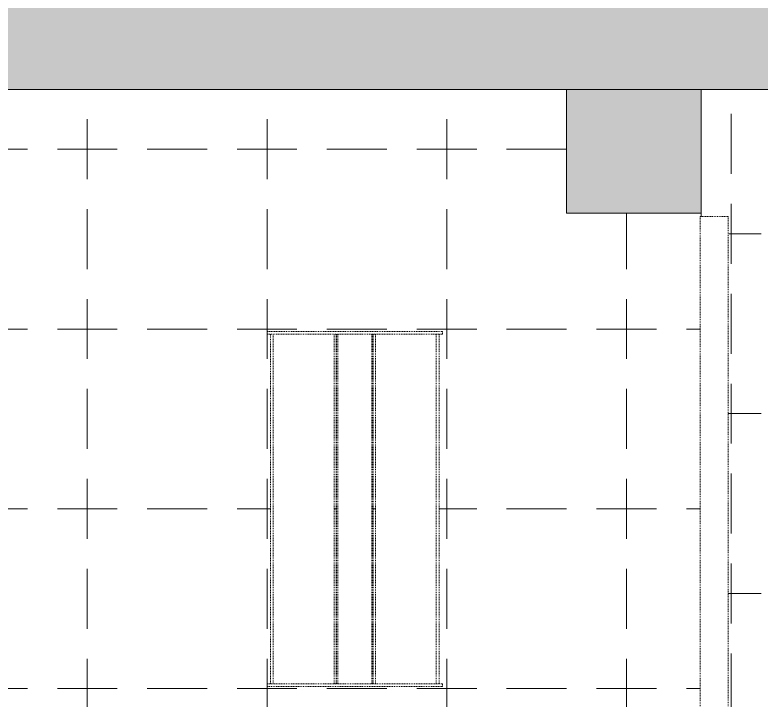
# Model space of a CAD drawing. Header units: inches. Extents: x 741 to 3125, y 9 to 2134.
# Drawn here: x 2861.9 to 2961.5, y 1001 to 1092.4 of the extents above; entities that cross this region are included whole.
import ezdxf

# ---------------------------------------------------------------- set-up
doc = ezdxf.new("R2010")
doc.units = ezdxf.units.IN
doc.header["$MEASUREMENT"] = 0
doc.linetypes.add('Demolished', pattern=[0.1875, 0.125, -0.0625])
for name, color, linetype, lineweight in [('A-CLNG', 13, 'Demolished', 9), ('A-CLNG-PATT', 13, 'Demolished', 9), ('A-WALL', 113, 'Continuous', 13), ('A-WALL-PATT', 111, 'Continuous', 13), ('E-LITE-EQPM', 33, 'Demolished', 9), ('I-WALL', 2, 'Continuous', 13)]:
    doc.layers.add(name, color=color, linetype=linetype, lineweight=lineweight)

# ---------------------------------------------------------------- blocks, each defined once
blk = doc.blocks.new('L-Recessed-Axis-Day-Acrylic - 2 x 4-4558114-Level XX  RCP DEMO')
at = {"layer": 'E-LITE-EQPM', "color": 7}
for p, q in [((-23.699, 11.699), (-23.339, 11.699)), ((-23.699, 11.639), (-23.699, 11.699)), ((-23.699, 11.699), (-23.699, 11.639)), ((-23.699, 11.639), (-23.699, -11.639)), ((-23.339, 11.639), (-23.339, 11.699)), ((-23.339, 11.699), (-23.339, 11.639)), ((-23.339, -11.639), (-23.339, 11.639)), ((-23.339, 11.279), (23.339, 11.279)), ((23.339, 11.699), (23.699, 11.699)), ((23.339, 11.639), (23.339, 11.699)), ((23.339, 11.699), (23.339, 11.639)), ((23.339, 11.639), (23.339, -11.639)), ((23.699, 11.639), (23.699, 11.699)), ((23.699, 11.699), (23.699, 11.639)), ((23.699, -11.639), (23.699, 11.639)), ((-23.339, 10.882), (23.339, 10.882)), ((-23.339, 2.759), (23.339, 2.759)), ((-23.339, 2.474), (23.339, 2.474)), ((-23.339, 2.428), (23.339, 2.428)), ((-23.339, 2.288), (23.339, 2.288)), ((-23.339, -2.288), (23.339, -2.288)), ((-23.339, -2.428), (23.339, -2.428)), ((-23.339, -2.474), (23.339, -2.474)), ((-23.339, -2.759), (23.339, -2.759)), ((-23.339, -10.882), (23.339, -10.882)), ((-23.699, -11.639), (-23.699, -11.699)), ((-23.699, -11.699), (-23.699, -11.639)), ((-23.339, -11.699), (-23.699, -11.699)), ((23.339, -11.279), (-23.339, -11.279)), ((-23.339, -11.639), (-23.339, -11.699)), ((-23.339, -11.699), (-23.339, -11.639)), ((23.339, -11.639), (23.339, -11.699)), ((23.339, -11.699), (23.339, -11.639)), ((23.699, -11.699), (23.339, -11.699)), ((23.699, -11.639), (23.699, -11.699)), ((23.699, -11.699), (23.699, -11.639))]:
    blk.add_line(p, q, dxfattribs=at)

msp = doc.modelspace()

# ---------------------------------------------------------------- hatches: boundary and pattern name
at = {"layer": 'A-CLNG-PATT', "lineweight": 13}
h = msp.add_hatch(dxfattribs=at)
h.set_pattern_fill('FP_7', color=10, style=0, pattern_type=2)
h.set_pattern_definition([(0, (2871.535, 1026.487), (24, -24), [4, -4, 8, -4, -4]), (0, (2871.535, 1026.487), (24, -24), [-20, 4, 0]), (270, (2871.535, 1026.487), (-24, -24), [4, -4, 8, -4, -4]), (270, (2871.535, 1026.487), (-24, -24), [-20, 4, 0])])
h.paths.add_polyline_path([(2887.143, 969.987), (2953.404, 969.987), (2953.404, 1065.525), (2953.535, 1065.525), (2953.535, 1065.987), (2935.535, 1065.987), (2935.535, 1082.48), (2789.535, 1082.48), (2789.535, 1061.899), (2789.654, 1061.899), (2789.654, 969.987), (2791.685, 969.987), (2791.685, 970.12), (2793.31, 970.12), (2793.31, 1006.12), (2794.685, 1006.12), (2794.685, 970.12), (2830.935, 970.12), (2830.935, 969.987), (2838.468, 969.987)], flags=0)
h.paths.add_polyline_path([(2839.038, 1002.788), (2824.64, 1002.788), (2824.64, 1003.148), (2825, 1003.148), (2825, 1049.826), (2824.64, 1049.826), (2824.64, 1050.186), (2847.918, 1050.186), (2847.918, 1049.826), (2847.558, 1049.826), (2847.558, 1003.148), (2847.918, 1003.148), (2847.918, 1002.788), (2839.42, 1002.788)], flags=0)
h.paths.add_polyline_path([(2900.258, 1002.788), (2895.64, 1002.788), (2895.64, 1003.148), (2896, 1003.148), (2896, 1049.826), (2895.64, 1049.826), (2895.64, 1050.186), (2918.918, 1050.186), (2918.918, 1049.826), (2918.558, 1049.826), (2918.558, 1003.148), (2918.918, 1003.148), (2918.918, 1002.788), (2904.52, 1002.788)], flags=0)
h.paths.add_polyline_path([(2838.753, 1003.148), (2839.038, 1003.148), (2839.038, 1049.826), (2838.753, 1049.826), (2838.753, 1008.25)], flags=0)
h.paths.add_polyline_path([(2833.805, 1003.148), (2833.805, 1049.826), (2833.521, 1049.826), (2833.521, 1003.148)], flags=0)
h.paths.add_polyline_path([(2904.805, 1003.148), (2904.805, 1049.826), (2904.521, 1049.826), (2904.521, 1003.148)], flags=0)
h.paths.add_polyline_path([(2909.753, 1003.148), (2910.038, 1003.148), (2910.038, 1049.826), (2909.753, 1049.826), (2909.753, 1008.25)], flags=0)
h = msp.add_hatch(dxfattribs=at)
h.set_pattern_fill('FP_6', color=10, style=0, pattern_type=2)
h.set_pattern_definition([(90, (3029.517, 991.19), (24, 24), [4, -4, 8, -4, -4]), (90, (3029.517, 991.19), (24, 24), [-20, 4, 0]), (0, (3029.517, 991.19), (24, -24), [4, -4, 8, -4, -4]), (0, (3029.517, 991.19), (24, -24), [-20, 4, 0])])
h.paths.add_polyline_path([(3105.499, 899.899), (3105.499, 945.575), (3102.717, 945.575), (3102.717, 971.042), (3086.592, 971.042), (3086.592, 995.042), (3105.499, 995.042), (3105.499, 1066.963), (3089.436, 1066.963), (3089.436, 1082.48), (2953.535, 1082.48), (2953.535, 1065.525), (2957.154, 1065.525), (2957.154, 947.274), (2957.904, 947.274), (2957.904, 911.024), (2993.904, 911.024), (2993.904, 909.649), (2957.904, 909.649), (2957.904, 908.417), (3086.996, 908.381), (3086.996, 904.667), (3086.904, 904.667), (3086.904, 899.899), (3102.717, 899.899)], flags=0)
h.paths.add_polyline_path([(3058.57, 942.49), (3053.952, 942.49), (3053.952, 942.85), (3054.313, 942.85), (3054.313, 989.529), (3053.952, 989.529), (3053.952, 989.889), (3077.231, 989.889), (3077.231, 989.529), (3076.87, 989.529), (3076.87, 942.85), (3077.231, 942.85), (3077.231, 942.49), (3062.832, 942.49)], flags=0)
h.paths.add_polyline_path([(2981.952, 942.49), (2981.952, 942.85), (2982.313, 942.85), (2982.313, 989.529), (2981.952, 989.529), (2981.952, 989.889), (3005.231, 989.889), (3005.231, 989.529), (3004.87, 989.529), (3004.87, 942.85), (3005.231, 942.85), (3005.231, 942.49), (2982.361, 942.49)], flags=0)
h.paths.add_polyline_path([(3062.833, 942.85), (3063.118, 942.85), (3063.118, 989.529), (3062.833, 989.529), (3062.833, 951.182)], flags=0)
h.paths.add_polyline_path([(2991.118, 942.85), (2991.118, 989.529), (2990.833, 989.529), (2990.833, 942.85)], flags=0)
h.paths.add_polyline_path([(2996.066, 942.85), (2996.35, 942.85), (2996.35, 989.529), (2996.066, 989.529), (2996.066, 951.182)], flags=0)
h.paths.add_polyline_path([(3068.35, 942.85), (3068.35, 989.529), (3068.066, 989.529), (3068.066, 942.85)], flags=0)
h.paths.add_polyline_path([(2996.351, 1015.49), (2981.952, 1015.49), (2981.952, 1015.85), (2982.313, 1015.85), (2982.313, 1062.529), (2981.952, 1062.529), (2981.952, 1062.889), (3005.231, 1062.889), (3005.231, 1062.529), (3004.87, 1062.529), (3004.87, 1015.85), (3005.231, 1015.85), (3005.231, 1015.49), (2996.662, 1015.49)], flags=0)
h.paths.add_polyline_path([(3076.822, 1015.49), (3053.952, 1015.49), (3053.952, 1015.85), (3054.313, 1015.85), (3054.313, 1062.529), (3053.952, 1062.529), (3053.952, 1062.889), (3077.231, 1062.889), (3077.231, 1062.529), (3076.87, 1062.529), (3076.87, 1015.85), (3077.231, 1015.85), (3077.231, 1015.49)], flags=0)
h.paths.add_polyline_path([(2991.118, 1015.85), (2991.118, 1062.529), (2990.833, 1062.529), (2990.833, 1015.85)], flags=0)
h.paths.add_polyline_path([(2996.066, 1015.85), (2996.35, 1015.85), (2996.35, 1062.529), (2996.066, 1062.529), (2996.066, 1022.517)], flags=0)
h.paths.add_polyline_path([(3068.35, 1015.85), (3068.35, 1062.529), (3068.066, 1062.529), (3068.066, 1015.85)], flags=0)
h.paths.add_polyline_path([(3062.833, 1015.85), (3063.118, 1015.85), (3063.118, 1062.529), (3062.833, 1062.529), (3062.833, 1022.517)], flags=0)
at = {"layer": 'A-WALL'}
msp.add_hatch(color=250, dxfattribs=at).paths.add_polyline_path([(2953.535, 1065.987), (2953.535, 1082.48), (2935.535, 1082.48), (2935.535, 1065.987), (2935.818, 1065.987)], flags=0)
at = {"layer": 'A-WALL-PATT', "lineweight": 9}
msp.add_hatch(color=7, dxfattribs=at).paths.add_polyline_path([(3081.843, 1082.48), (3105.499, 1082.48), (3105.499, 1102.355), (2799.595, 1102.355), (2799.595, 1082.48), (2984.493, 1082.48)], flags=0)

# ---------------------------------------------------------------- linework, layer by layer
at = {"layer": 'A-CLNG', "color": 7}
for p, q in [((2953.535, 1065.525), (2953.535, 1065.987)), ((2953.535, 1065.987), (2953.535, 1065.525))]:
    msp.add_line(p, q, dxfattribs=at)
at = {"layer": 'A-WALL', "color": 8, "lineweight": 20}
for p, q in [((2935.535, 1082.48), (2789.412, 1082.48)), ((2935.535, 1065.987), (2935.535, 1082.48)), ((2953.535, 1082.48), (2953.535, 1065.987)), ((3089.436, 1082.48), (2953.535, 1082.48)), ((2953.535, 1065.987), (2935.535, 1065.987))]:
    msp.add_line(p, q, dxfattribs=at)
at = {"layer": 'A-WALL', "lineweight": 9}
msp.add_line((2935.535, 1082.48), (2953.535, 1082.48), dxfattribs=at)
at = {"layer": 'I-WALL', "color": 250, "linetype": 'Demolished', "lineweight": 20}
for p, q in [((2953.404, 969.37), (2953.404, 1065.525)), ((2953.404, 1065.525), (2957.154, 1065.525)), ((2957.154, 1065.525), (2957.154, 946.899))]:
    msp.add_line(p, q, dxfattribs=at)

# ---------------------------------------------------------------- block references
at = {"layer": 'E-LITE-EQPM', "color": 7, "rotation": 270.0000000000002}
msp.add_blockref('L-Recessed-Axis-Day-Acrylic - 2 x 4-4558114-Level XX  RCP DEMO', (2907.279, 1026.487), dxfattribs=at)

doc.saveas('drawing.dxf')
